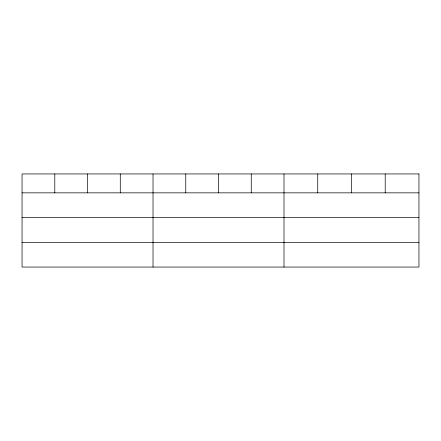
<?xml version="1.0" encoding="UTF-8"?>
<svg xmlns="http://www.w3.org/2000/svg" width="441" height="441" viewBox="0 0 441 441"><rect width="100%" height="100%" fill="white"/><g stroke="black" fill="none" stroke-linecap="round" stroke-linejoin="round"><path stroke-width="0.66" d="M22.05 192.844L418.95 192.844M22.05 217.33L418.95 217.33M22.05 242.567L418.95 242.567M385.214 173.941L385.214 192.844M351.477 173.941L351.477 192.844M317.74 173.941L317.74 192.844M284.004 173.941L284.004 267.059M251.26 173.941L251.26 192.844M218.516 173.941L218.516 192.844M185.771 173.941L185.771 192.844M153.027 173.941L153.027 267.059M120.283 173.941L120.283 192.844M87.539 173.941L87.539 192.844M54.794 173.941L54.794 192.844M418.95 173.941L22.05 173.941L22.05 267.059L418.95 267.059L418.95 173.941"/></g></svg>
